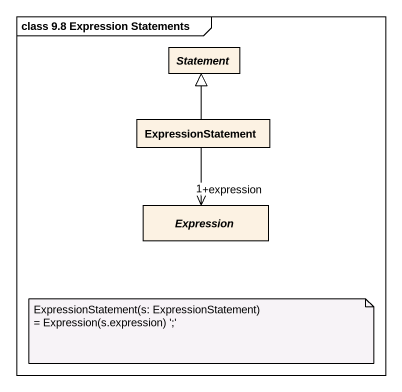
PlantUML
@startuml
mainframe class 9.8 Expression Statements
hide circle
hide empty members
abstract class Statement
class ExpressionStatement
abstract class Expression
ExpressionStatement -up-|> Statement
ExpressionStatement --> "+expression\n1" Expression
note as N1
  ExpressionStatement(s: ExpressionStatement)
  ~= Expression(s.expression) ';'
end note
@enduml
